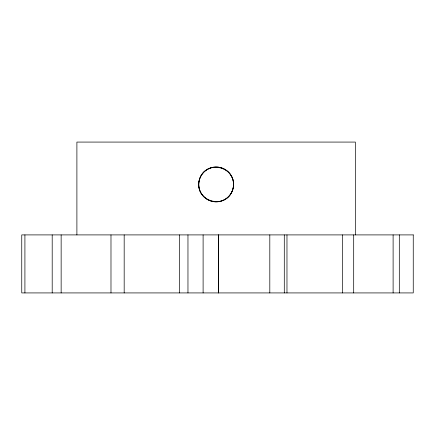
<?xml version="1.0" encoding="UTF-8"?>
<svg xmlns="http://www.w3.org/2000/svg" width="435" height="435" viewBox="0 0 435 435"><rect width="100%" height="100%" fill="white"/><g stroke="black" fill="none" stroke-linecap="round" stroke-linejoin="round"><path stroke-width="0.65" d="M399.308 234.905L399.308 292.924M393.109 234.905L393.109 292.924M355.379 234.905L355.379 142.076L76.897 142.076L76.897 234.905M353.693 234.905L353.693 292.924M342.372 234.905L342.372 292.924M286.969 234.905L286.969 292.924M284.289 234.905L284.289 292.924M269.809 234.905L269.809 292.924M218.495 234.905L218.495 292.924M218.386 234.905L218.386 292.924M203.107 234.905L203.107 292.924M187.963 234.905L187.963 292.924M179.454 234.905L179.454 292.924M124.176 234.905L124.176 292.924M110.985 234.905L110.985 292.924M61.145 234.905L61.145 292.924M52.195 234.905L52.195 292.924M24.915 234.905L24.915 292.924M199.328 179.927C193.7 201.954 226.809 210.823 232.948 188.937C238.576 166.909 205.467 158.035 199.328 179.927M413.25 234.905L21.75 234.905L21.75 292.924L413.25 292.924L413.25 234.905M233.551 184.429A17.416 17.384 -90 0 0 216.135 167.013A17.416 17.384 -90 0 0 198.724 184.429A17.416 17.384 -90 0 0 216.141 201.851A17.416 17.384 -90 0 0 233.551 184.429A17.405 17.405 0 0 0 207.435 169.356A17.405 17.405 0 0 0 207.435 199.502A17.405 17.405 0 0 0 233.541 184.429"/></g></svg>
